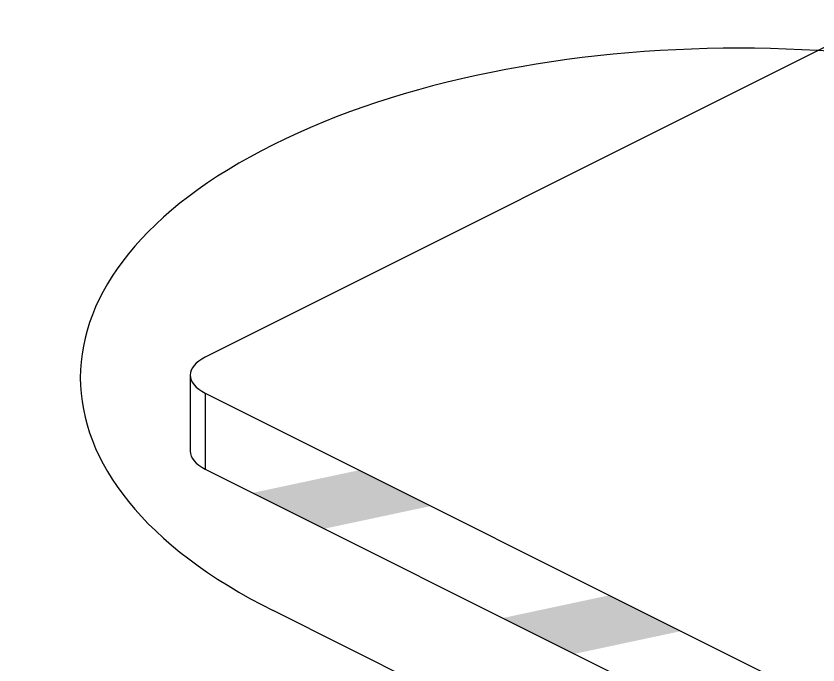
# Model space of a CAD drawing. Header units: millimetres. Extents: x 29838256 to 30236675, y -914750 to -833241.
# Drawn here: x 29962706 to 29964290, y -856421 to -855140 of the extents above; entities that cross this region are included whole.
import ezdxf

# ---------------------------------------------------------------- set-up
doc = ezdxf.new("R2010")
doc.units = ezdxf.units.MM
doc.header["$LTSCALE"] = 600
doc.header["$MEASUREMENT"] = 0
doc.layers.add('e-plan', color=9, linetype='CONTINUOUS')
doc.layers.add('Parking-E', color=7, linetype='CONTINUOUS')

msp = doc.modelspace()

# ---------------------------------------------------------------- hatches: boundary and pattern name
at = {"layer": 'Parking-E', "ltscale": 2}
for points in [[(29963384.18299249, -856036.1873103966), (29963173.77694106, -856081.0092262935), (29963315.22181221, -856151.7316618693), (29963525.62786389, -856106.9097461061)], [(29963878.01027598, -856283.1009521446), (29963667.60422456, -856327.9228680416), (29963809.04909571, -856398.6453036175), (29964019.45514739, -856353.8233878542)]]:
    msp.add_hatch(color=3, dxfattribs=at).paths.add_polyline_path(points)

# ---------------------------------------------------------------- linework, layer by layer
at = {"layer": 'e-plan', "extrusion": (0, -0.8660254037844386, 0.5000000000000002)}
msp.add_line((29966333.07186492, -857872.823995329, 1929.292401063355), (29963214.21070064, -856313.3934131889, 4630.305400206809), dxfattribs=at)
at = {"layer": 'e-plan', "extrusion": (0, -0.8660254037844387, 0.5000000000000002)}
msp.add_arc((29964133.60236479, -423227.3429385839, 743904.304996783), 1300.21616057596, 45.00000003859363, 225.0000000385936, dxfattribs=at)
at = {"layer": 'Parking-E', "extrusion": (0, -0.8660254037844386, 0.5000000000000002)}
for p, q in [((29964352.84191509, -855176.7904933232, 6339.108584183779), (29963079.83807242, -855813.2924146586, 5236.654917315175)), ((29963079.83807242, -855884.0148503627, 5114.160065440871), (29966898.84960043, -857793.5206143697, 1806.799064835014)), ((29963079.83807242, -856034.0397919676, 5114.160065440871), (29966898.84960043, -857943.5455559746, 1806.799064835023))]:
    msp.add_line(p, q, dxfattribs=at)
at = {"layer": 'Parking-E'}
for p, q in [((29963050.54388038, -855848.6536325108, 5175.407491378029), (29963050.54388038, -855998.6785741157, 5175.40749137803)), ((29963079.83807242, -855884.0148503627, 5114.160065440882), (29963079.83807242, -856034.0397919676, 5114.160065440884))]:
    msp.add_line(p, q, dxfattribs=at)
at = {"layer": 'Parking-E', "extrusion": (0, -0.8660254037844387, 0.5000000000000002)}
for centre, start in [((29963150.56050812, -423442.2924537858, 743774.3795861526), 134.9999999614143), ((29963150.56050812, -423517.3049245884, 743904.3049967838), 180)]:
    msp.add_arc(centre, 100.0166277366123, start, 225.0000000385856, dxfattribs=at)

doc.saveas('drawing.dxf')
